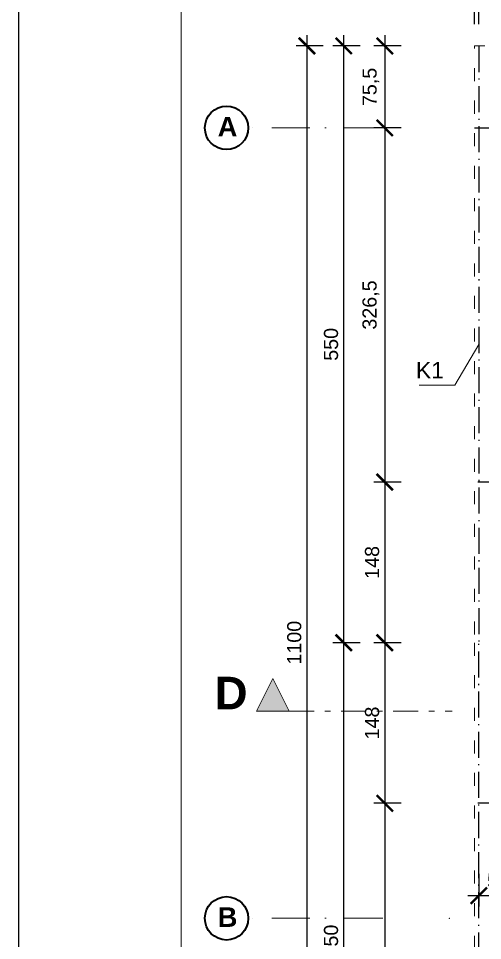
# Model space of a CAD drawing. Header units: millimetres. Extents: x 4647 to 73915, y -13612 to -8141.
# Drawn here: x 48091 to 48518, y -11165 to -10315 of the extents above; entities that cross this region are included whole.
import ezdxf
from ezdxf.enums import TextEntityAlignment as Align

# ---------------------------------------------------------------- set-up
doc = ezdxf.new("R2010")
doc.units = ezdxf.units.MM
for name, pattern in [('ACAD_ISO03W100', [30, 12, -18]), ('ACAD_ISO10W100', [18.5, 12, -3, 0.5, -3]), ('Kropki i Kreski', [67.027776, 35.277777, -17.638888, 0, -14.111111]), ('Przerywana podwójnie', [47.9, 22.9, -10, 5, -10])]:
    doc.linetypes.add(name, pattern=pattern)
for name, color, linetype, lineweight in [('a_drewno_c', 31, 'Continuous', 9), ('a_opisy', 252, 'Continuous', 9), ('a_wymiary', 250, 'Continuous', 9), ('Konstrukcja - Siatka mod_Nr_Pióra__1', 7, 'Continuous', 5), ('Konstrukcja - Siatka mod_Nr_Pióra__7', 7, 'Continuous', 35), ('Opisy - Tekst_Nr_Pióra__1', 7, 'Continuous', 13), ('Znaczniki - Przekroje_Nr_Pióra__1', 7, 'Continuous', 5)]:
    doc.layers.add(name, color=color, linetype=linetype, lineweight=lineweight)
doc.layers.add('Konstrukcja - Siatka mod_Nr_Pióra__4', color=7, linetype='Continuous', lineweight=5, true_color=0x029e21)
doc.layers.add('Znaczniki - Przekroje_Nr_Pióra__5', color=7, linetype='Continuous', lineweight=5, true_color=0x40a5ff)
doc.styles.add('GENERATED_STYLE_1', font='arialbd.ttf')
doc.styles.get("Standard").update_dxf_attribs({"font": 'arial.ttf'})
doc.dimstyles.new('1-100', dxfattribs={"dimtxt": 13, "dimasz": 15, "dimexe": 10, "dimexo": 20, "dimgap": 5, "dimtad": 1, "dimdec": 1, "dimrnd": 0.5, "dimtxsty": 'Standard', "dimblk": 'ARCHTICK', "dimcen": 0.09, "dimdle": 10, "dimadec": 0, "dimazin": 0, "dimtfac": 1, "dimtdec": 1, "dimtofl": 0, "dimtmove": 0, "dimatfit": 3, "dimfxl": 10, "dimfxlon": 1, "dimtolj": 1, "dimtzin": 0, "dimarcsym": 0})

# ---------------------------------------------------------------- blocks, each defined once
blk = doc.blocks.new('_ArchTick')
at = {"color": 0, "linetype": 'ByBlock', "const_width": 0.15}
blk.add_lwpolyline([(-0.5, -0.5), (0.5, 0.5)], dxfattribs=at)
blk = doc.blocks.new('*D346')
at = {"layer": 'a_wymiary', "color": 0, "lineweight": -2, "transparency": 16777216}
for p, q in [((48511.03, -10320.23), (48511.03, -10265.12)), ((48515.03, -10320.23), (48515.03, -10265.12)), ((48511.03, -10275.12), (48496.03, -10275.12)), ((48515.03, -10275.12), (48564.02, -10275.12))]:
    blk.add_line(p, q, dxfattribs=at)
at = {"layer": 'DEFPOINTS', "color": 0, "transparency": 16777216}
for p in [(48515.03, -10275.12), (48511.03, -10340.23), (48515.03, -10340.23)]:
    blk.add_point(p, dxfattribs=at)
at = {"layer": 'a_wymiary', "color": 0, "lineweight": -2, "transparency": 16777216, "xscale": 15, "yscale": 15, "zscale": 15}
blk.add_blockref('_ArchTick', (48511.03, -10275.12), dxfattribs=at)
at = {"layer": 'a_wymiary', "color": 0, "lineweight": -2, "transparency": 16777216, "xscale": 15, "yscale": 15, "zscale": 15, "rotation": 180}
blk.add_blockref('_ArchTick', (48515.03, -10275.12), dxfattribs=at)
at = {"layer": 'a_wymiary', "color": 0, "transparency": 16777216, "insert": (48554.52, -10263.62), "char_height": 13, "attachment_point": 5}
blk.add_mtext('\\A1;4', dxfattribs=at)
blk = doc.blocks.new('*D347')
at = {"layer": 'a_wymiary', "color": 0, "lineweight": -2, "transparency": 16777216}
for p, q in [((48515.03, -10320.23), (48515.03, -10265.12)), ((48605.03, -10320.23), (48605.03, -10265.12)), ((48505.03, -10275.12), (48615.03, -10275.12))]:
    blk.add_line(p, q, dxfattribs=at)
at = {"layer": 'DEFPOINTS', "color": 0, "transparency": 16777216}
for p in [(48605.03, -10275.12), (48515.03, -10340.23), (48605.03, -10340.23)]:
    blk.add_point(p, dxfattribs=at)
at = {"layer": 'a_wymiary', "color": 0, "lineweight": -2, "transparency": 16777216, "xscale": 15, "yscale": 15, "zscale": 15, "rotation": 180}
blk.add_blockref('_ArchTick', (48515.03, -10275.12), dxfattribs=at)
at = {"layer": 'a_wymiary', "color": 0, "lineweight": -2, "transparency": 16777216, "xscale": 15, "yscale": 15, "zscale": 15}
blk.add_blockref('_ArchTick', (48605.03, -10275.12), dxfattribs=at)
at = {"layer": 'a_wymiary', "color": 0, "transparency": 16777216, "insert": (48560.03, -10263.48), "char_height": 13, "attachment_point": 5}
blk.add_mtext('\\A1;90', dxfattribs=at)
blk = doc.blocks.new('*D496')
at = {"layer": 'a_wymiary', "color": 0, "lineweight": -2, "transparency": 16777216}
for p, q in [((48428.38, -10330.23), (48428.38, -10425.73)), ((48443.38, -10340.23), (48418.38, -10340.23)), ((48443.38, -10415.73), (48418.38, -10415.73))]:
    blk.add_line(p, q, dxfattribs=at)
at = {"layer": 'DEFPOINTS', "color": 0, "transparency": 16777216}
for p in [(48511.03, -10340.23), (48428.38, -10415.73), (48511.03, -10415.73)]:
    blk.add_point(p, dxfattribs=at)
at = {"layer": 'a_wymiary', "color": 0, "lineweight": -2, "transparency": 16777216, "xscale": 15, "yscale": 15, "zscale": 15}
for p, rotation in [((48428.38, -10340.23), 90), ((48428.38, -10415.73), 270)]:
    blk.add_blockref('_ArchTick', p, dxfattribs=dict(at, rotation=rotation))
at = {"layer": 'a_wymiary', "color": 0, "transparency": 16777216, "insert": (48415.6, -10377.98), "char_height": 13, "attachment_point": 5, "rotation": 90}
blk.add_mtext('\\A1;75,5', dxfattribs=at)
blk = doc.blocks.new('*D497')
at = {"layer": 'a_wymiary', "color": 0, "lineweight": -2, "transparency": 16777216}
for p, q in [((48428.38, -10405.73), (48428.38, -10752.21)), ((48443.38, -10415.73), (48418.38, -10415.73)), ((48443.38, -10742.21), (48418.38, -10742.21))]:
    blk.add_line(p, q, dxfattribs=at)
at = {"layer": 'DEFPOINTS', "color": 0, "transparency": 16777216}
for p in [(48511.03, -10415.73), (48428.38, -10742.21), (48512.03, -10742.21)]:
    blk.add_point(p, dxfattribs=at)
at = {"layer": 'a_wymiary', "color": 0, "lineweight": -2, "transparency": 16777216, "xscale": 15, "yscale": 15, "zscale": 15}
for p, rotation in [((48428.38, -10415.73), 90), ((48428.38, -10742.21), 270)]:
    blk.add_blockref('_ArchTick', p, dxfattribs=dict(at, rotation=rotation))
at = {"layer": 'a_wymiary', "color": 0, "transparency": 16777216, "insert": (48415.57, -10578.97), "char_height": 13, "attachment_point": 5, "rotation": 90}
blk.add_mtext('\\A1;326,5', dxfattribs=at)
blk = doc.blocks.new('*D498')
at = {"layer": 'a_wymiary', "color": 0, "lineweight": -2, "transparency": 16777216}
for p, q in [((48428.38, -10732.21), (48428.38, -10900.22)), ((48443.38, -10742.21), (48418.38, -10742.21)), ((48443.38, -10890.22), (48418.38, -10890.22))]:
    blk.add_line(p, q, dxfattribs=at)
at = {"layer": 'DEFPOINTS', "color": 0, "transparency": 16777216}
for p in [(48512.03, -10742.21), (48428.38, -10890.22), (48511.03, -10890.22)]:
    blk.add_point(p, dxfattribs=at)
at = {"layer": 'a_wymiary', "color": 0, "lineweight": -2, "transparency": 16777216, "xscale": 15, "yscale": 15, "zscale": 15}
for p, rotation in [((48428.38, -10742.21), 90), ((48428.38, -10890.22), 270)]:
    blk.add_blockref('_ArchTick', p, dxfattribs=dict(at, rotation=rotation))
at = {"layer": 'a_wymiary', "color": 0, "transparency": 16777216, "insert": (48416.75, -10816.22), "char_height": 13, "attachment_point": 5, "rotation": 90}
blk.add_mtext('\\A1;148', dxfattribs=at)
blk = doc.blocks.new('*D499')
at = {"layer": 'a_wymiary', "color": 0, "lineweight": -2, "transparency": 16777216}
for p, q in [((48428.38, -10880.22), (48428.38, -11048.23)), ((48443.38, -10890.22), (48418.38, -10890.22)), ((48443.38, -11038.23), (48418.38, -11038.23))]:
    blk.add_line(p, q, dxfattribs=at)
at = {"layer": 'DEFPOINTS', "color": 0, "transparency": 16777216}
for p in [(48511.03, -10890.22), (48428.38, -11038.23), (48515.03, -11038.23)]:
    blk.add_point(p, dxfattribs=at)
at = {"layer": 'a_wymiary', "color": 0, "lineweight": -2, "transparency": 16777216, "xscale": 15, "yscale": 15, "zscale": 15}
for p, rotation in [((48428.38, -10890.22), 90), ((48428.38, -11038.23), 270)]:
    blk.add_blockref('_ArchTick', p, dxfattribs=dict(at, rotation=rotation))
at = {"layer": 'a_wymiary', "color": 0, "transparency": 16777216, "insert": (48416.75, -10964.22), "char_height": 13, "attachment_point": 5, "rotation": 90}
blk.add_mtext('\\A1;148', dxfattribs=at)
blk = doc.blocks.new('*D500')
at = {"layer": 'a_wymiary', "color": 0, "lineweight": -2, "transparency": 16777216}
for p, q in [((48428.38, -11028.23), (48428.38, -11374.71)), ((48443.38, -11038.23), (48418.38, -11038.23)), ((48443.38, -11364.71), (48418.38, -11364.71))]:
    blk.add_line(p, q, dxfattribs=at)
at = {"layer": 'DEFPOINTS', "color": 0, "transparency": 16777216}
for p in [(48515.03, -11038.23), (48428.38, -11364.71), (48515.03, -11364.71)]:
    blk.add_point(p, dxfattribs=at)
at = {"layer": 'a_wymiary', "color": 0, "lineweight": -2, "transparency": 16777216, "xscale": 15, "yscale": 15, "zscale": 15}
for p, rotation in [((48428.38, -11038.23), 90), ((48428.38, -11364.71), 270)]:
    blk.add_blockref('_ArchTick', p, dxfattribs=dict(at, rotation=rotation))
at = {"layer": 'a_wymiary', "color": 0, "transparency": 16777216, "insert": (48415.57, -11201.47), "char_height": 13, "attachment_point": 5, "rotation": 90}
blk.add_mtext('\\A1;326,5', dxfattribs=at)
blk = doc.blocks.new('*D502')
at = {"layer": 'a_wymiary', "color": 0, "lineweight": -2, "transparency": 16777216}
for p, q in [((48390.59, -11450.21), (48390.59, -10880.22)), ((48405.59, -10890.22), (48380.59, -10890.22)), ((48405.59, -11440.21), (48380.59, -11440.21))]:
    blk.add_line(p, q, dxfattribs=at)
at = {"layer": 'DEFPOINTS', "color": 0, "transparency": 16777216}
for p in [(48390.59, -10890.22), (48511.03, -10890.22), (48511.03, -11440.21)]:
    blk.add_point(p, dxfattribs=at)
at = {"layer": 'a_wymiary', "color": 0, "lineweight": -2, "transparency": 16777216, "xscale": 15, "yscale": 15, "zscale": 15}
for p, rotation in [((48390.59, -10890.22), 90), ((48390.59, -11440.21), 270)]:
    blk.add_blockref('_ArchTick', p, dxfattribs=dict(at, rotation=rotation))
at = {"layer": 'a_wymiary', "color": 0, "transparency": 16777216, "insert": (48378.96, -11165.21), "char_height": 13, "attachment_point": 5, "rotation": 90}
blk.add_mtext('\\A1;550', dxfattribs=at)
blk = doc.blocks.new('*D503')
at = {"layer": 'a_wymiary', "color": 0, "lineweight": -2, "transparency": 16777216}
for p, q in [((48390.59, -10900.22), (48390.59, -10330.23)), ((48405.59, -10340.23), (48380.59, -10340.23)), ((48405.59, -10890.22), (48380.59, -10890.22))]:
    blk.add_line(p, q, dxfattribs=at)
at = {"layer": 'DEFPOINTS', "color": 0, "transparency": 16777216}
for p in [(48390.59, -10340.23), (48511.03, -10340.23), (48511.03, -10890.22)]:
    blk.add_point(p, dxfattribs=at)
at = {"layer": 'a_wymiary', "color": 0, "lineweight": -2, "transparency": 16777216, "xscale": 15, "yscale": 15, "zscale": 15}
for p, rotation in [((48390.59, -10340.23), 90), ((48390.59, -10890.22), 270)]:
    blk.add_blockref('_ArchTick', p, dxfattribs=dict(at, rotation=rotation))
at = {"layer": 'a_wymiary', "color": 0, "transparency": 16777216, "insert": (48378.96, -10615.22), "char_height": 13, "attachment_point": 5, "rotation": 90}
blk.add_mtext('\\A1;550', dxfattribs=at)
blk = doc.blocks.new('*D504')
at = {"layer": 'a_wymiary', "color": 0, "lineweight": -2, "transparency": 16777216}
for p, q in [((48356.74, -10330.23), (48356.74, -11450.21)), ((48371.74, -10340.23), (48346.74, -10340.23)), ((48371.74, -11440.21), (48346.74, -11440.21))]:
    blk.add_line(p, q, dxfattribs=at)
at = {"layer": 'DEFPOINTS', "color": 0, "transparency": 16777216}
for p in [(48511.03, -10340.23), (48356.74, -11440.21), (48511.03, -11440.21)]:
    blk.add_point(p, dxfattribs=at)
at = {"layer": 'a_wymiary', "color": 0, "lineweight": -2, "transparency": 16777216, "xscale": 15, "yscale": 15, "zscale": 15}
for p, rotation in [((48356.74, -10340.23), 90), ((48356.74, -11440.21), 270)]:
    blk.add_blockref('_ArchTick', p, dxfattribs=dict(at, rotation=rotation))
at = {"layer": 'a_wymiary', "color": 0, "transparency": 16777216, "insert": (48345.1, -10890.22), "char_height": 13, "attachment_point": 5, "rotation": 90}
blk.add_mtext('\\A1;1100', dxfattribs=at)
blk = doc.blocks.new('*D505')
at = {"layer": 'a_wymiary', "color": 0, "lineweight": -2, "transparency": 16777216}
for p, q in [((48511.03, -10245.84), (48511.03, -10220.84)), ((49417.03, -10245.84), (49417.03, -10220.84)), ((48501.03, -10230.84), (49427.03, -10230.84))]:
    blk.add_line(p, q, dxfattribs=at)
at = {"layer": 'DEFPOINTS', "color": 0, "transparency": 16777216}
for p in [(49417.03, -10230.84), (48511.03, -10340.23), (49417.03, -10340.23)]:
    blk.add_point(p, dxfattribs=at)
at = {"layer": 'a_wymiary', "color": 0, "lineweight": -2, "transparency": 16777216, "xscale": 15, "yscale": 15, "zscale": 15, "rotation": 180}
blk.add_blockref('_ArchTick', (48511.03, -10230.84), dxfattribs=at)
at = {"layer": 'a_wymiary', "color": 0, "lineweight": -2, "transparency": 16777216, "xscale": 15, "yscale": 15, "zscale": 15}
blk.add_blockref('_ArchTick', (49417.03, -10230.84), dxfattribs=at)
at = {"layer": 'a_wymiary', "color": 0, "transparency": 16777216, "insert": (48964.03, -10219.2), "char_height": 13, "attachment_point": 5}
blk.add_mtext('\\A1;906', dxfattribs=at)
blk = doc.blocks.new('*D508')
at = {"layer": 'a_wymiary', "color": 0, "lineweight": -2, "transparency": 16777216}
for p, q in [((48511.03, -10213.64), (48511.03, -10188.64)), ((49871.03, -10213.64), (49871.03, -10188.64)), ((48501.03, -10198.64), (49881.03, -10198.64))]:
    blk.add_line(p, q, dxfattribs=at)
at = {"layer": 'DEFPOINTS', "color": 0, "transparency": 16777216}
for p in [(49871.03, -10198.64), (48511.03, -10340.23), (49871.03, -10340.23)]:
    blk.add_point(p, dxfattribs=at)
at = {"layer": 'a_wymiary', "color": 0, "lineweight": -2, "transparency": 16777216, "xscale": 15, "yscale": 15, "zscale": 15, "rotation": 180}
blk.add_blockref('_ArchTick', (48511.03, -10198.64), dxfattribs=at)
at = {"layer": 'a_wymiary', "color": 0, "lineweight": -2, "transparency": 16777216, "xscale": 15, "yscale": 15, "zscale": 15}
blk.add_blockref('_ArchTick', (49871.03, -10198.64), dxfattribs=at)
at = {"layer": 'a_wymiary', "color": 0, "transparency": 16777216, "insert": (49191.03, -10186.99), "char_height": 13, "attachment_point": 5}
blk.add_mtext('\\A1;1360', dxfattribs=at)
blk = doc.blocks.new('*D816')
at = {"layer": 'a_wymiary', "color": 0, "lineweight": -2, "transparency": 16777216}
for p, q in [((48515.03, -11103.3), (48515.03, -11133.3)), ((48565.53, -11103.3), (48565.53, -11133.3)), ((48505.03, -11123.3), (48575.53, -11123.3))]:
    blk.add_line(p, q, dxfattribs=at)
at = {"layer": 'DEFPOINTS', "color": 0, "transparency": 16777216}
for p in [(48515.03, -11038.23), (48565.53, -11083.23), (48565.53, -11123.3)]:
    blk.add_point(p, dxfattribs=at)
at = {"layer": 'a_wymiary', "color": 0, "lineweight": -2, "transparency": 16777216, "xscale": 15, "yscale": 15, "zscale": 15, "rotation": 180}
blk.add_blockref('_ArchTick', (48515.03, -11123.3), dxfattribs=at)
at = {"layer": 'a_wymiary', "color": 0, "lineweight": -2, "transparency": 16777216, "xscale": 15, "yscale": 15, "zscale": 15}
blk.add_blockref('_ArchTick', (48565.53, -11123.3), dxfattribs=at)
at = {"layer": 'a_wymiary', "color": 0, "transparency": 16777216, "insert": (48540.28, -11110.49), "char_height": 13, "attachment_point": 5}
blk.add_mtext('\\A1;50,5', dxfattribs=at)

msp = doc.modelspace()

# ---------------------------------------------------------------- hatches: boundary and pattern name
at = {"layer": 'Znaczniki - Przekroje_Nr_Pióra__1', "linetype": 'Continuous'}
msp.add_hatch(color=256, dxfattribs=at).paths.add_polyline_path([(48310.4, -10953.32), (48340.4, -10953.32), (48325.4, -10923.32)], flags=0)

# ---------------------------------------------------------------- linework, layer by layer
msp.add_lwpolyline([(48091.03, -12577.97), (50191.03, -12577.97), (50191.03, -9607.97), (48091.03, -9607.97)], close=True)
at = {"color": 1, "linetype": 'ACAD_ISO10W100', "ltscale": 2}
for points in [[(48515.03, -10340.23), (48515.03, -10890.22)], [(48511.03, -10415.73), (49871.03, -10415.73)], [(49870.03, -10742.21), (48512.03, -10742.21)], [(48515.03, -11440.21), (48515.03, -10890.22)], [(49870.03, -11038.23), (48512.03, -11038.23)]]:
    msp.add_lwpolyline(points, dxfattribs=at)
at = {"layer": 'a_drewno_c', "linetype": 'ACAD_ISO03W100', "flags": 128}
for points in [[(49871.03, -10890.22), (49871.03, -10340.23), (49722.03, -10340.23), (49722.03, -10695.04), (49422.03, -10695.04), (49422.03, -10340.23), (48511.03, -10340.23), (48511.03, -10890.22)], [(48511.03, -10890.22), (48511.03, -10890.22), (48511.03, -11440.21), (49871.03, -11440.21), (49871.03, -10890.22), (49871.03, -10890.22)]]:
    msp.add_lwpolyline(points, dxfattribs=at)
at = {"layer": 'a_opisy'}
for p, q in [((48492.89, -10652.82), (48515.03, -10615.22)), ((48459.93, -10652.82), (48492.89, -10652.82))]:
    msp.add_line(p, q, dxfattribs=at)
at = {"layer": 'Konstrukcja - Siatka mod_Nr_Pióra__4', "linetype": 'Kropki i Kreski'}
for p, q in [((48426.64, -10415.73), (48302.74, -10415.73)), ((48426.64, -11144.24), (48302.74, -11144.24))]:
    msp.add_line(p, q, dxfattribs=at)
msp.add_point((48488.01, -11144.24), dxfattribs=at)
msp.add_point((48488.01, -11144.24), dxfattribs=at)
at = {"layer": 'Konstrukcja - Siatka mod_Nr_Pióra__7', "linetype": 'Continuous'}
for centre in [(48282.74, -10415.73), (48282.74, -11144.24)]:
    msp.add_circle(centre, 20, dxfattribs=at)
at = {"layer": 'Opisy - Tekst_Nr_Pióra__1', "linetype": 'Continuous', "ltscale": 10, "flags": 128}
msp.add_lwpolyline([(50141.03, -12377.97), (48241.03, -12377.97), (48241.03, -9657.97), (50141.03, -9657.97)], close=True, dxfattribs=at)
at = {"layer": 'Znaczniki - Przekroje_Nr_Pióra__1', "linetype": 'Continuous'}
for p, q in [((48325.4, -10923.32), (48310.4, -10953.32)), ((48340.4, -10953.32), (48325.4, -10923.32)), ((48310.4, -10953.32), (48340.4, -10953.32))]:
    msp.add_line(p, q, dxfattribs=at)
at = {"layer": 'Znaczniki - Przekroje_Nr_Pióra__5', "linetype": 'Przerywana podwójnie'}
msp.add_lwpolyline([(48340.4, -10953.32), (48490.4, -10953.32)], dxfattribs=at)

# ---------------------------------------------------------------- texts
at = {"layer": 'a_opisy', "insert": (48482.76, -10631.58), "char_height": 15, "width": 34.3646, "attachment_point": 3}
msp.add_mtext('K1 ', dxfattribs=at)
at = {"layer": 'Konstrukcja - Siatka mod_Nr_Pióra__1', "style": 'GENERATED_STYLE_1'}
for tag, text, p in [('A', 'A', (48274.51, -10429.02)), ('B', 'B', (48274.51, -11157.53))]:
    msp.add_attdef(tag, text=text, height=18, dxfattribs=at).set_placement(p, align=Align.BOTTOM_LEFT)
at = {"layer": 'Znaczniki - Przekroje_Nr_Pióra__1', "linetype": 'Continuous', "insert": (48271.77, -10951.61), "char_height": 30, "attachment_point": 7, "style": 'GENERATED_STYLE_1'}
msp.add_mtext('{D}', dxfattribs=at)

# ---------------------------------------------------------------- dimensions: what is measured, and where the dimension line sits
at = {"layer": 'a_wymiary'}
for base, p1, p2, override, picture, middle in [((49871.03, -10198.64), (48511.03, -10340.23), (49871.03, -10340.23), {"dimfxl": 15}, '*D508', (49191.03, -10186.99)), ((49417.03, -10230.84), (48511.03, -10340.23), (49417.03, -10340.23), {"dimfxl": 15}, '*D505', (48964.03, -10219.2)), ((48515.03, -10275.12), (48511.03, -10340.23), (48515.03, -10340.23), {"dimfxl": 1, "dimfxlon": 0}, '*D346', (48554.52, -10263.62)), ((48605.03, -10275.12), (48515.03, -10340.23), (48605.03, -10340.23), {"dimtmove": 1, "dimfxl": 1, "dimfxlon": 0}, '*D347', (48560.03, -10263.48)), ((48565.53, -11123.3), (48515.03, -11038.23), (48565.53, -11083.23), {"dimfxl": 20}, '*D816', (48540.28, -11110.49))]:
    dim = msp.add_linear_dim(base=base, p1=p1, p2=p2, dimstyle='1-100', override=override, dxfattribs=at)
    dim.commit()
    dim.dimension.update_dxf_attribs({"geometry": picture, "text_midpoint": middle})
for base, p1, p2, override, picture, middle in [((48356.74, -11440.21), (48511.03, -10340.23), (48511.03, -11440.21), {"dimfxl": 15}, '*D504', (48345.1, -10890.22)), ((48390.59, -10340.23), (48511.03, -10890.22), (48511.03, -10340.23), {"dimtmove": 1, "dimfxl": 15}, '*D503', (48378.96, -10615.22)), ((48428.38, -10415.73), (48511.03, -10340.23), (48511.03, -10415.73), {"dimfxl": 15}, '*D496', (48415.6, -10377.98)), ((48428.38, -10742.21), (48511.03, -10415.73), (48512.03, -10742.21), {"dimtmove": 1, "dimfxl": 15}, '*D497', (48415.57, -10578.97)), ((48428.38, -10890.22), (48512.03, -10742.21), (48511.03, -10890.22), {"dimtmove": 1, "dimfxl": 15}, '*D498', (48416.75, -10816.22)), ((48390.59, -10890.22), (48511.03, -11440.21), (48511.03, -10890.22), {"dimfxl": 15}, '*D502', (48378.96, -11165.21)), ((48428.38, -11038.23), (48511.03, -10890.22), (48515.03, -11038.23), {"dimtmove": 1, "dimfxl": 15}, '*D499', (48416.75, -10964.22)), ((48428.38, -11364.71), (48515.03, -11038.23), (48515.03, -11364.71), {"dimtmove": 1, "dimfxl": 15}, '*D500', (48415.57, -11201.47))]:
    dim = msp.add_linear_dim(base=base, p1=p1, p2=p2, angle=90, dimstyle='1-100', override=override, dxfattribs=at)
    dim.commit()
    dim.dimension.update_dxf_attribs({"geometry": picture, "text_midpoint": middle})

doc.saveas('drawing.dxf')
